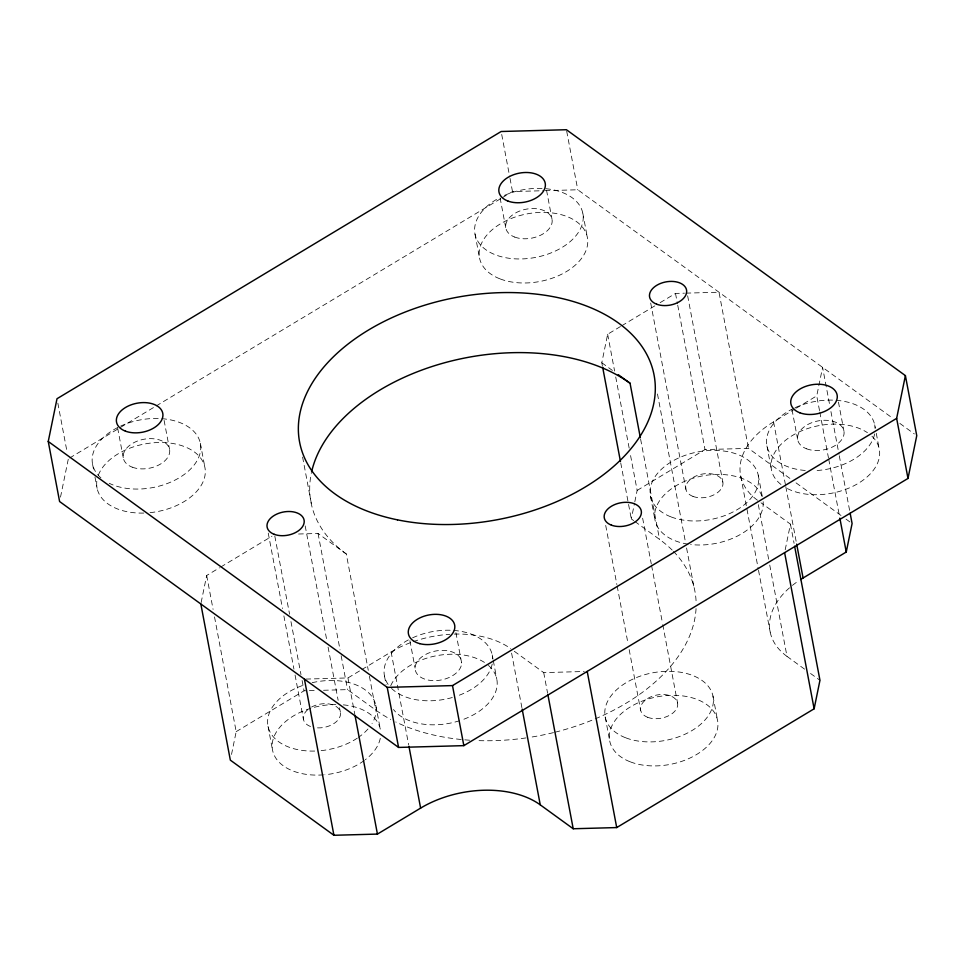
<?xml version="1.0" encoding="UTF-8"?>
<svg xmlns="http://www.w3.org/2000/svg" width="965" height="965" viewBox="0 0 965 965"><rect width="100%" height="100%" fill="white"/><g stroke="black" fill="none" stroke-linecap="round" stroke-linejoin="round"><path stroke-width="0.72" stroke-dasharray="4.83 3.62" d="M60.505 497.12L68.358 458.785M201.13 602.57L206.679 575.49L219.489 567.782M231.516 754.437L236.184 731.639L214.483 616.731M602.365 365.699L601.798 362.756L607.648 334.252L620.447 326.544M633.667 520.605L631.303 518.905L634.524 503.223M634.813 501.8L637.153 490.401L629.916 452.09M785.196 549.809L790.456 524.152L761.035 502.801M819.526 410.608L816.74 395.879L822.59 367.363L829.828 405.674M69.649 458.001L154.87 406.735M156.161 405.963L500.883 198.549M502.174 197.777L512.499 191.565L543.645 190.708M220.768 567.01L271.973 536.202M621.725 325.772L655.018 305.748M660.132 302.66L675.5 293.42L684.499 293.179M236.184 731.639L304.047 690.807L316.05 690.482M637.153 490.401L705.005 449.569L748.514 448.387L791.167 479.328M305.917 679.083L347.931 677.937L360.633 670.301M361.899 669.529L391.115 651.954A86.271 54.052 -10.7 0 1 410.439 642.678M757.501 500.244A86.271 54.052 -10.7 0 1 773.568 421.85L795.16 408.858M796.427 408.099L816.74 395.879M545.129 190.672L577.77 189.779L892.601 418.159M686.006 293.131L719.009 292.238L748.514 448.387M298.547 534.007L318.052 533.476L346.29 553.97L368.28 670.337M514.285 651.266L543.705 672.605L584.223 671.507M323.552 690.277L347.557 689.625L375.795 710.119A180.383 113.026 -10.7 0 0 390.741 719.42M899.85 423.406L914.337 433.924M796.041 482.862L841.13 515.563M846.003 519.098L852.095 523.525M601.798 362.756L612.401 370.439M634.837 521.462L659.553 539.399A180.383 113.026 -10.7 0 1 672.472 550.376M769.744 565.068L787.006 656.393L804.665 669.203M810.54 673.474L819.961 680.301M874.688 424.853L875.219 427.676M876.292 433.333L879.224 448.87M838.452 402.055L843.905 430.873M830.937 411.56L839.007 454.286M839.285 455.757L849.863 511.74M819.804 412.079L828.44 457.748M828.718 459.219L839.574 516.673M792.012 409.643L797.729 439.919M773.568 421.85L785.534 485.202M785.812 486.674L796.39 542.644M790.456 524.152L794.074 543.307M766.946 445.939L771.481 469.967M758.237 475.13L762.241 496.336M758.333 504.659L768.635 559.169M740.698 475.998L758.237 568.795M758.514 570.267L770.203 632.147M687.647 295.797L722.833 482.066M675.5 293.42L677.454 303.734M677.732 305.205L705.005 449.569M650.7 303.022L685.898 489.291M657.479 393.985L685.452 542.077M686.573 547.999L693.847 586.503M712.966 696.054L717.502 720.071M640.627 439.22L659.553 539.399M650.494 496.227L655.03 520.244M642.642 518.193L651.303 564.018M651.58 565.502L662.485 623.149M662.762 624.632L677.563 702.978M607.648 334.252L614.609 371.079M615.718 376.965L629.638 450.619M582.788 213.12L587.323 237.137M566.696 131.192L577.77 189.779M620.736 462.923L631.303 518.905M546.552 190.31L552.004 219.139M605.706 525.418L616.876 584.561M617.154 586.032L628.046 643.691M629.168 649.602L640.615 710.216M501.704 134.437L509.737 176.909M510.015 178.38L512.499 191.565M605.224 717.152L609.759 741.168M500.099 197.909L505.817 228.186M475.033 234.206L479.581 258.234M543.705 672.605L547.613 693.232M511.595 653.124L521.884 707.622M492.234 654.958L493.031 659.192M493.296 660.603L496.77 678.974M455.914 632.69L461.644 662.967A23.522 14.74 -10.7 0 1 426.59 679.686A23.522 14.74 -10.7 0 1 426.844 653.86A23.522 14.74 -10.7 0 1 461.644 662.967M409.908 640.651L415.083 668.045M391.115 651.954L408.641 744.763M384.48 676.043L386.084 684.523M375.783 705.234L380.331 729.263M369.402 676.236L375.795 710.119M347.931 677.937L354.891 714.763M318.052 533.476L340.042 649.855M341.152 655.742L347.557 689.625M302.588 457.06L311.997 506.854M305.181 525.901L326.978 641.206M328.088 647.117L338.148 700.337M339.547 707.731L340.38 712.17M274.82 536.13L289.572 614.21M290.96 621.581L300.984 674.607M302.093 680.494L304.047 690.807M268.246 533.126L282.492 608.529M283.891 615.911L293.939 669.131M295.061 675.054L303.444 719.395M268.041 726.331L272.576 750.348M200.334 443.225L204.87 467.241M206.679 575.49L213.084 609.373M164.098 420.414L169.538 449.244M117.646 428.014L123.363 458.291M92.58 464.31L93.919 471.378M94.98 477.036L97.115 488.338M57.84 403.117L67.248 452.923M311.599 707.031A18.817 11.797 -10.7 0 1 340.452 712.544A18.817 11.797 -10.7 0 1 314.735 727.598M310.537 726.512A18.817 11.797 -10.7 0 1 310.609 707.586M346.29 553.97A180.383 113.026 -10.7 0 1 311.285 473.429M673.437 551.353A180.383 113.026 -10.7 0 1 696.139 602.98M696.054 608.601A180.383 113.026 -10.7 0 1 554.911 732.254M553.476 732.616A180.383 113.026 -10.7 0 1 528.892 737.489M525.985 737.923A180.383 113.026 -10.7 0 1 478.121 740.625M469.629 740.203A180.383 113.026 -10.7 0 1 395.759 721.977M413.189 641.677A86.271 54.052 -10.7 0 1 449.835 634.295M454.262 634.089A86.271 54.052 -10.7 0 1 510.75 648.697M787.006 656.393A86.271 54.052 -10.7 0 1 791.348 586.262M792.422 585.381A86.271 54.052 -10.7 0 1 798.164 581.147M98.297 475.299A54.896 34.402 -10.7 0 1 160.359 442.489A54.896 34.402 -10.7 0 1 205.038 475.178A54.896 34.402 -10.7 0 1 149.418 512.717M143.761 513.066A54.896 34.402 -10.7 0 1 96.922 480.57M380.282 738.346A54.896 34.402 -10.7 0 1 365.325 759.696M364.191 760.541A54.896 34.402 -10.7 0 1 324.879 774.738M323.456 774.859A54.896 34.402 -10.7 0 1 272.528 741.735A54.896 34.402 -10.7 0 1 336.471 704.51M343.383 704.86A54.896 34.402 -10.7 0 1 380.693 731.796M763.146 501.691A54.896 34.402 -10.7 0 1 690.626 544.513M687.985 544.151A54.896 34.402 -10.7 0 1 674.366 486.782A54.896 34.402 -10.7 0 1 762.109 496.673M871.95 436.276A54.896 34.402 -10.7 0 1 858.006 483.513A54.896 34.402 -10.7 0 1 785.606 487.615M780.975 484.49A54.896 34.402 -10.7 0 1 792.494 435.456A54.896 34.402 -10.7 0 1 867.439 432.682M488.411 665.404A54.896 34.402 -10.7 0 1 460.908 720.288M459.569 720.722A54.896 34.402 -10.7 0 1 393.467 709.528M390.741 685.717A54.896 34.402 -10.7 0 1 432.935 656.477A54.896 34.402 -10.7 0 1 486.083 663.546M120.661 426.084A54.896 34.402 -10.7 0 1 191.239 429.015A54.896 34.402 -10.7 0 1 181.806 476.155A54.896 34.402 -10.7 0 1 109.226 483.296M100.939 477.892A54.896 34.402 -10.7 0 1 119.419 426.675M545.84 188.706A54.896 34.402 -10.7 0 1 575.393 236.389A54.896 34.402 -10.7 0 1 491.076 252.89A54.896 34.402 -10.7 0 1 499.436 197.801M504.381 195.412A54.896 34.402 -10.7 0 1 544.477 188.597M874.652 433.936A54.896 34.402 -10.7 0 1 813.591 470.667M805.244 470.462A54.896 34.402 -10.7 0 1 766.849 445.504A54.896 34.402 -10.7 0 1 793.773 408.304M795.027 407.713A54.896 34.402 -10.7 0 1 875.134 428.689M492.198 664.041A54.896 34.402 -10.7 0 1 459.014 695.319M452.283 697.526A54.896 34.402 -10.7 0 1 389.8 686.573M388.123 684.414A54.896 34.402 -10.7 0 1 411.319 638.408M412.574 637.829A54.896 34.402 -10.7 0 1 492.669 658.793M312.165 682.689A54.896 34.402 -10.7 0 1 364.215 689.191A54.896 34.402 -10.7 0 1 372.044 723.497M367.967 729.009A54.896 34.402 -10.7 0 1 358.498 737.344M357.315 738.153A54.896 34.402 -10.7 0 1 317.497 750.939M314.687 751.059A54.896 34.402 -10.7 0 1 267.872 725.451A54.896 34.402 -10.7 0 1 303.903 685.029M132.229 467.169A23.522 14.74 -10.7 0 0 169.526 453.14A23.522 14.74 -10.7 0 0 137.597 440.993A23.522 14.74 -10.7 0 0 132.229 467.169M514.695 237.064A23.522 14.74 -10.7 0 0 551.98 223.036A23.522 14.74 -10.7 0 0 520.063 210.889A23.522 14.74 -10.7 0 0 514.695 237.064M806.595 448.809A23.522 14.74 -10.7 0 0 843.893 434.769A23.522 14.74 -10.7 0 0 811.963 422.622A23.522 14.74 -10.7 0 0 806.595 448.809M692.991 496.408A18.817 11.797 -10.7 0 0 722.821 485.178A18.817 11.797 -10.7 0 0 697.285 475.456A18.817 11.797 -10.7 0 0 692.991 496.408M647.72 717.321A18.817 11.797 -10.7 0 0 677.551 706.103A18.817 11.797 -10.7 0 0 652.014 696.38A18.817 11.797 -10.7 0 0 647.72 717.321M500.268 278.969A54.896 34.402 -10.7 0 0 587.287 246.22A54.896 34.402 -10.7 0 0 512.789 217.873A54.896 34.402 -10.7 0 0 500.268 278.969M630.447 761.904A54.896 34.402 -10.7 0 0 717.465 729.154A54.896 34.402 -10.7 0 0 642.967 700.807A54.896 34.402 -10.7 0 0 630.447 761.904M671.194 516.963A54.896 34.402 -10.7 0 0 758.2 484.213A54.896 34.402 -10.7 0 0 683.715 455.866A54.896 34.402 -10.7 0 0 671.194 516.963M625.911 737.887A54.896 34.402 -10.7 0 0 712.93 705.138A54.896 34.402 -10.7 0 0 638.432 676.791A54.896 34.402 -10.7 0 0 625.911 737.887"/><path stroke-width="1.45" d="M48.25 441.475L57.007 398.726L501.161 131.505L566.419 129.72L905.399 375.614L916.75 435.673L907.993 478.435L463.839 745.643L398.581 747.429L59.601 501.535L48.25 441.475L387.23 687.37L452.501 685.596L896.642 418.376L905.399 375.614M200.841 603.994L230.346 760.143L333.926 835.28L377.436 834.086L420.619 808.115A86.271 54.052 -10.7 0 1 540.255 804.846L573.21 828.754L616.719 827.572L814.122 708.805L819.961 680.301L794.629 546.25M800.588 579.543A86.271 54.052 -10.7 0 1 803.073 577.999L846.245 552.028L852.095 523.525L850.141 513.211M618.288 374.709L630.049 383.238L640.35 437.748M896.642 418.376L907.993 478.435M839.852 518.145L846.245 552.028M796.668 544.127L803.073 577.999M784.617 552.656L814.122 708.805M602.643 367.17L620.459 461.451M587.215 671.423L616.719 827.572M547.891 694.703L573.21 828.754M522.162 709.094L540.255 804.846M452.501 685.596L463.839 745.643M408.919 746.235L420.619 808.115M387.23 687.37L398.581 747.429M355.168 716.235L377.436 834.086M304.421 679.119L333.926 835.28M311.586 472.006A180.383 113.026 -10.7 0 1 443.478 363.069A180.383 113.026 -10.7 0 1 630.049 383.238M419.787 643.655A23.522 14.74 -10.7 0 0 454.829 626.924A23.522 14.74 -10.7 0 0 420.04 617.817A23.522 14.74 -10.7 0 0 419.787 643.655M125.426 431.138A23.522 14.74 -10.7 0 0 162.723 417.109A23.522 14.74 -10.7 0 0 130.794 404.95A23.522 14.74 -10.7 0 0 125.426 431.138M507.88 201.034A23.522 14.74 -10.7 0 0 545.177 186.993A23.522 14.74 -10.7 0 0 513.247 174.846A23.522 14.74 -10.7 0 0 507.88 201.034M799.792 412.767A23.522 14.74 -10.7 0 0 837.077 398.738A23.522 14.74 -10.7 0 0 805.148 386.579A23.522 14.74 -10.7 0 0 799.792 412.767M397.471 519.846A180.383 113.026 -10.7 0 0 654.958 381.211A180.383 113.026 -10.7 0 0 378.051 324.59A180.383 113.026 -10.7 0 0 397.471 519.846M656.683 304.216A18.817 11.797 -10.7 0 0 686.513 292.986A18.817 11.797 -10.7 0 0 660.977 283.276A18.817 11.797 -10.7 0 0 656.683 304.216M274.217 534.321A18.817 11.797 -10.7 0 0 304.059 523.102A18.817 11.797 -10.7 0 0 278.511 513.38A18.817 11.797 -10.7 0 0 274.217 534.321M611.4 525.141A18.817 11.797 -10.7 0 0 641.243 513.911A18.817 11.797 -10.7 0 0 615.694 504.188A18.817 11.797 -10.7 0 0 611.4 525.141"/></g></svg>
